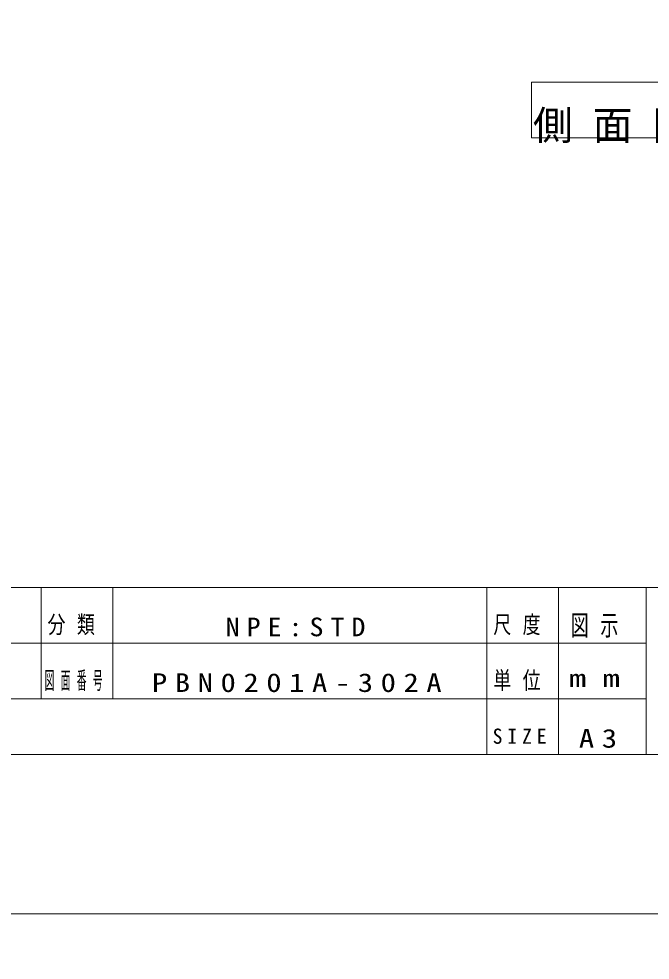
# Model space of a CAD drawing. Units: millimetres on the paper. Extents: x 0 to 420, y -594 to 297.
# Drawn here: x 227.2 to 306.5, y -302.8 to -184.5 of the extents above; entities that cross this region are included whole.
import ezdxf

# ---------------------------------------------------------------- set-up
doc = ezdxf.new("R2010")
doc.units = ezdxf.units.MM
for name, color, linetype, lineweight in [('0_2', 7, 'Continuous', 13), ('FMT', 7, 'Continuous', 13), ('FMT-TXT', 7, 'Continuous', 13), ('TEXT', 7, 'Continuous', 13)]:
    doc.layers.add(name, color=color, linetype=linetype, lineweight=lineweight)
doc.styles.add('ＭＳ ゴシック', font='')
doc.styles.get('ＭＳ ゴシック').set_extended_font_data('MS Gothic')

msp = doc.modelspace()

# ---------------------------------------------------------------- linework, layer by layer
at = {"layer": '0_2'}
for p, q in [((291.614, -192.509), (291.614, -199.509)), ((343.471, -192.509), (291.614, -192.509)), ((291.614, -199.509), (343.471, -199.509))]:
    msp.add_line(p, q, dxfattribs=at)
for points in [[(0, 0), (420, 0), (420, -297), (0, -297)], [(0, -297), (420, -297), (420, -594), (0, -594)]]:
    msp.add_lwpolyline(points, close=True, dxfattribs=at)
at = {"layer": 'FMT'}
for p, q in [((28, -256), (403, -256)), ((230, -256), (230, -270)), ((239, -256), (239, -270)), ((286, -256), (286, -277)), ((295, -256), (295, -277)), ((306, -256), (306, -277)), ((166, -263), (306, -263)), ((166, -270), (306, -270)), ((403, -277), (28, -277))]:
    msp.add_line(p, q, dxfattribs=at)

# ---------------------------------------------------------------- texts
at = {"layer": 'FMT-TXT', "attachment_point": 7, "style": 'ＭＳ ゴシック'}
for s, insert, char_height in [('\\T1.64;\\W0.75;分類', (230.8, -262), 2.199), ('\\T1.5;\\W1.1;NPE:STD', (253.174, -262.167), 2.346), ('\\T1.64;\\W0.75;尺度', (286.8, -262), 2.199), ('\\T1.64;\\W0.65;図示', (296.51, -262.3), 2.566), ('\\T1.64;\\W0.4;図面番号', (230.43, -269), 2.199), ('\\T1.5;\\W1.2;PBN0201A-302A', (243.917, -269.167), 2.346), ('\\T1.64;\\W0.75;単位', (286.8, -269), 2.199), ('\\T1.95;\\W1.45;mm', (296.286, -268.5), 2.199), ('\\T1.5;\\W0.95;SIZE', (286.711, -275.667), 1.906), ('\\T1.5;\\W1.2;A3', (297.551, -276.167), 2.346)]:
    msp.add_mtext(s, dxfattribs=dict(at, insert=insert, char_height=char_height))
at = {"layer": 'TEXT', "insert": (291.781, -200.176), "char_height": 3.666, "attachment_point": 7, "style": 'ＭＳ ゴシック'}
msp.add_mtext('\\T1.5;側面図\\~S=1／50', dxfattribs=at)

doc.saveas('drawing.dxf')
